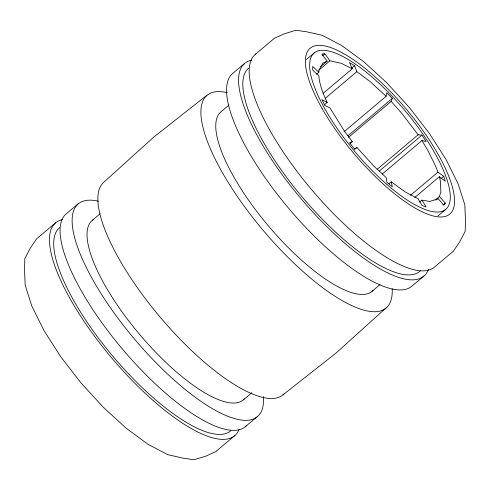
<?xml version="1.0" encoding="UTF-8"?>
<svg xmlns="http://www.w3.org/2000/svg" width="490" height="490" viewBox="0 0 490 490"><rect width="100%" height="100%" fill="white"/><g stroke="black" fill="none" stroke-linecap="round" stroke-linejoin="round"><path stroke-width="0.73" d="M316.497 74.278L318.831 72.306L319.094 70.095L322.763 63.143L327.161 61.115L321.875 54.114L323.327 53.888L324.876 53.796L329.886 60.827L341.291 63.302L352.255 68.784L323.039 93.425M344.084 131.737L386.157 96.242L386.775 92.757L392.27 98.423L391.155 101.393L348.494 137.378M435.291 199.975L439.383 196.527L440.877 192.178L440.4 181.067L439.365 176.737L414.822 197.439M439.383 196.527L445.324 203.062L443.762 205.163L437.962 198.432L436.21 199.914M437.962 198.432L437.209 199.13L429.638 201.451L421.97 200.122L419.63 202.094M386.004 307.947L335.981 353.112L283.036 394.799M55.578 222.834L36.597 238.844L30.447 247.928L24.825 258.573L24.5 269.151L25.186 285.149L31.807 306.042L43.898 330.413L60.644 356.604L80.905 382.819L103.292 407.276L126.285 428.315L148.323 444.491L167.892 454.714L183.664 458.273L194.12 459.736L205.714 456.19L215.698 451.664L234.679 435.653M78.192 203.754L66.205 213.867A139.08 44.051 49.9 0 0 123.143 349.915A139.08 44.051 49.9 0 0 246.311 425.779M244.688 63.314L232.701 73.427A139.08 44.051 49.9 0 0 288.267 207.852A139.08 44.051 49.9 0 0 411.808 286.246L423.795 276.133M255.321 54.347L274.302 38.336L284.286 33.81L295.88 30.264L306.336 31.727L322.108 35.286L341.677 45.509L363.715 61.685L386.708 82.724L409.095 107.181L429.356 133.396L446.102 159.587L458.193 183.958L464.814 204.851L465.5 220.849L465.175 231.427L459.553 242.072L453.403 251.156L434.422 267.166A139.08 44.051 49.9 0 1 309.515 187.149A139.08 44.051 49.9 0 1 256.399 53.539M92.212 220.414L100.23 213.652M228.965 105.056L220.947 111.824A117.306 37.154 49.9 0 0 269.218 226.87A117.306 37.154 49.9 0 0 373.025 290.386M306.366 59.535L314.182 52.945M322.536 55.768L324.876 53.796M320.73 66.536L327.161 61.115M318.782 70.192L329.886 60.827M351.612 68.19L354.533 65.721L349.48 62.549L352.255 68.784M325.293 98.288L356.849 71.669L354.533 65.721M324.276 104.927L327.198 102.465A88.868 28.144 49.9 0 1 318.837 75.681L312.718 70.137L312.718 66.426L318.831 72.306M347.857 135.883L392.27 98.423M349.983 143.699L352.316 141.726L344.201 130.83L329.929 107.855L324.919 105.528L321.918 99.599L327.198 102.465M354.576 149.389L356.91 147.417L373.815 166.03L386.224 177.625L386.849 182.274L392.349 186.88L391.222 181.815L388.889 183.787M377.196 169.289L418.099 134.787L421.908 135.148L426.11 141.506L421.915 140.563L382.182 174.079M379.254 171.132L421.908 135.148M410.473 195.339L437.938 172.168L435.806 166.557L427.409 149.628L421.915 140.563M440.816 178.74L443.738 176.271L437.938 172.168M442.985 205.034L445.324 203.062M437.98 215.918L445.79 209.328A102.202 32.371 49.9 0 0 368.713 74.211A102.202 32.371 49.9 0 0 325.452 109.87A102.202 32.371 49.9 0 0 445.79 209.328M243.279 399.92L251.872 392.674M372.014 291.329L380.032 284.561M245.312 426.686L257.299 416.574M206.964 95.201L154.019 136.888L103.996 182.053A139.031 44.033 49.9 0 0 160.91 318.059A139.031 44.033 49.9 0 0 284.035 393.893M356.91 147.417L354.607 149.046L349.554 142.786L352.316 141.726M391.222 181.815L405.089 191.878L418.154 198.762L421.97 205.524L426.165 207.019L421.97 200.122M356.849 71.669L370.183 81.634L386.157 96.242M439.365 176.737L445.306 181.294L443.738 176.271M391.155 101.393L401.708 113.233L418.099 134.787M420.794 270.456A132.857 42.079 49.9 0 1 303.163 198.138A132.857 42.079 49.9 0 1 248.693 68.073M230.674 430.894A132.857 42.079 49.9 0 1 112.657 356.01A132.857 42.079 49.9 0 1 59.584 227.593M244.29 398.976A117.306 37.154 49.9 0 1 139.074 333.8A117.306 37.154 49.9 0 1 93.327 219.6M392.172 288.751A139.031 44.033 49.9 0 1 262.505 229.583A139.031 44.033 49.9 0 1 227.158 92.665M263.424 396.6A139.08 44.051 49.9 0 1 134.266 338.792A139.08 44.051 49.9 0 1 98.392 201.219M428.517 269.163A139.08 44.051 49.9 0 1 300.94 198.566A139.08 44.051 49.9 0 1 251.707 60.111M239.132 429.399A139.08 44.051 49.9 0 1 111.138 357.265A139.08 44.051 49.9 0 1 62.598 219.63M322.132 108.578A108.419 34.337 49.9 0 0 449.796 214.087A108.419 34.337 49.9 0 0 368.027 70.744A108.419 34.337 49.9 0 0 322.132 108.578"/></g></svg>
